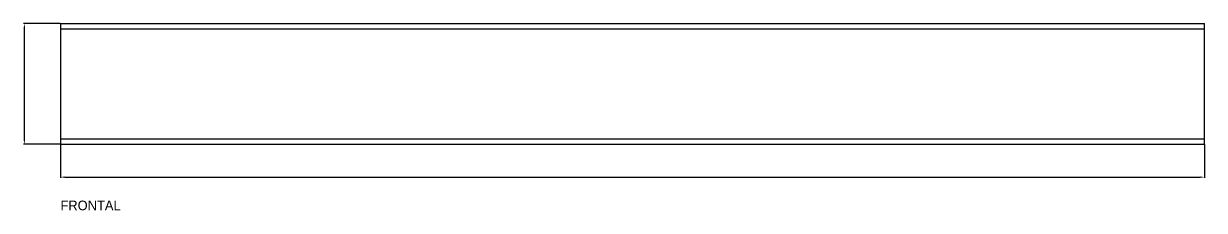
# Model space of a CAD drawing. Header units: millimetres. Extents: x -61 to 13940, y -87340 to 371.
# Drawn here: x 4939 to 6900, y -14291 to -13981 of the extents above; entities that cross this region are included whole.
import ezdxf

# ---------------------------------------------------------------- set-up
doc = ezdxf.new("R2010")
doc.units = ezdxf.units.MM
for name, color, linetype in [('R18_COTAS_P', 1, 'Continuous'), ('R18_PIEZAS_P', 3, 'Continuous'), ('R18_TEXTOS', 7, 'Continuous')]:
    doc.layers.add(name, color=color, linetype=linetype)
doc.dimstyles.get("Standard").update_dxf_attribs({"dimtxt": 2.5, "dimasz": 2.5, "dimexe": 1.25, "dimexo": 0.625, "dimtad": 1, "dimcen": 2.5, "dimazin": 3, "dimtfac": 1, "dimtmove": 0, "dimatfit": 3, "dimarcsym": 0})

# ---------------------------------------------------------------- blocks, each defined once
blk = doc.blocks.new('*D75')
at = {"layer": 'Defpoints', "color": 0, "transparency": 16777216}
for p in [(5000, -14181.2), (6900, -14181.2), (6900, -14236.2)]:
    blk.add_point(p, dxfattribs=at)
at = {"layer": 'R18_COTAS_P', "color": 0, "lineweight": -2, "transparency": 16777216}
for p, q in [((5000, -14181.8), (5000, -14237.4)), ((6900, -14181.8), (6900, -14237.4)), ((5007, -14236.2), (6893, -14236.2))]:
    blk.add_line(p, q, dxfattribs=at)
at = {"layer": 'R18_COTAS_P', "color": 0, "transparency": 16777216}
for points in [[(5007, -14235), (5007, -14237.3), (5000, -14236.2)], [(6893, -14235), (6893, -14237.3), (6900, -14236.2)]]:
    blk.add_solid(points, dxfattribs=at)
blk = doc.blocks.new('*D76')
at = {"layer": 'Defpoints', "color": 0, "transparency": 16777216}
for p in [(4940, -13981.2), (5000, -13981.2), (5000, -14181.2)]:
    blk.add_point(p, dxfattribs=at)
at = {"layer": 'R18_COTAS_P', "color": 0, "lineweight": -2, "transparency": 16777216}
for p, q in [((4999.4, -13981.2), (4938.8, -13981.2)), ((4940, -14174.2), (4940, -13988.2)), ((4999.4, -14181.2), (4938.8, -14181.2))]:
    blk.add_line(p, q, dxfattribs=at)
at = {"layer": 'R18_COTAS_P', "color": 0, "transparency": 16777216}
for points in [[(4938.8, -13988.2), (4941.2, -13988.2), (4940, -13981.2)], [(4938.8, -14174.2), (4941.2, -14174.2), (4940, -14181.2)]]:
    blk.add_solid(points, dxfattribs=at)

msp = doc.modelspace()

# ---------------------------------------------------------------- linework, layer by layer
at = {"layer": 'R18_PIEZAS_P'}
for p, q in [((5000, -13981.168), (6900, -13981.168)), ((5000, -13981.168), (5000, -13989.668)), ((6900, -13989.668), (6900, -13981.168)), ((5000, -13989.668), (6900, -13989.668)), ((5000, -13989.668), (5000, -14172.668)), ((6900, -14172.668), (6900, -13989.668)), ((5000, -14172.668), (6900, -14172.668)), ((5000, -14172.668), (5000, -14181.168)), ((6900, -14181.168), (6900, -14172.668)), ((5000, -14181.168), (6900, -14181.168))]:
    msp.add_line(p, q, dxfattribs=at)

# ---------------------------------------------------------------- texts
at = {"layer": 'R18_TEXTOS'}
msp.add_text('FRONTAL', height=16, dxfattribs=at).set_placement((5000, -14291.168))

# ---------------------------------------------------------------- dimensions: what is measured, and where the dimension line sits
at = {"layer": 'R18_COTAS_P'}
dim = msp.add_linear_dim(base=(4940, -13981.168), p1=(5000, -14181.168), p2=(5000, -13981.168), angle=90, dimstyle='Standard', override={"dimtxt": 16, "dimasz": 7, "dimtad": 1, "dimdec": 2}, dxfattribs=at)
dim.commit()
dim.dimension.update_dxf_attribs({"geometry": '*D76', "text_midpoint": (4940, -14081.168)})
dim = msp.add_linear_dim(base=(6900, -14236.168), p1=(5000, -14181.168), p2=(6900, -14181.168), dimstyle='Standard', override={"dimtxt": 16, "dimasz": 7, "dimtad": 1, "dimdec": 2}, dxfattribs=at)
dim.commit()
dim.dimension.update_dxf_attribs({"geometry": '*D75', "text_midpoint": (5950, -14236.168)})

doc.saveas('drawing.dxf')
